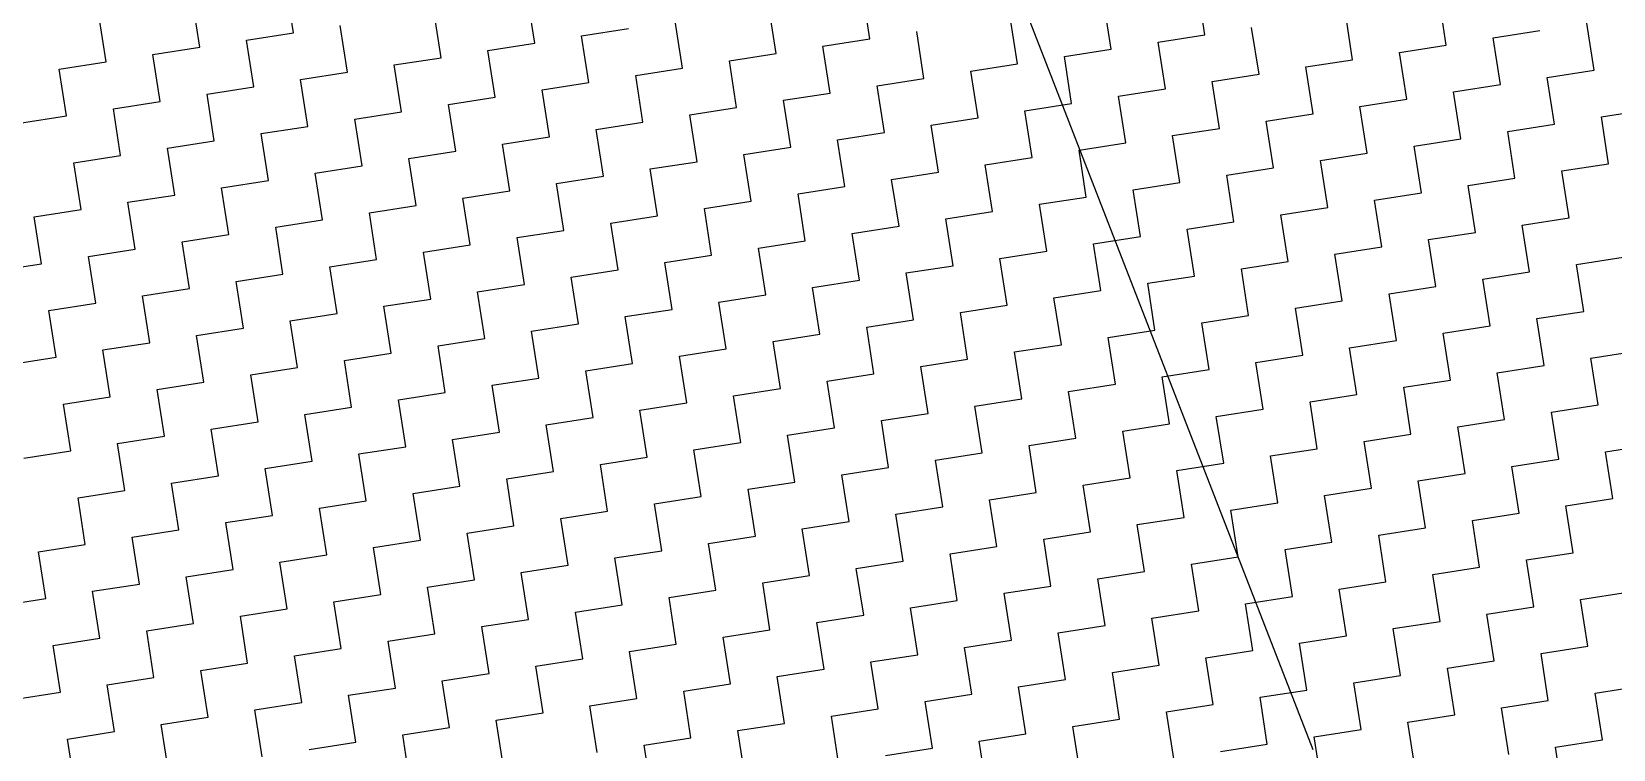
# Model space of a CAD drawing. Header units: metres. Extents: x 288488 to 290462, y 1999122 to 2001536.
# Drawn here: x 289927.2 to 290092.7, y 1999841.7 to 1999916.9 of the extents above; entities that cross this region are included whole.
import ezdxf

# ---------------------------------------------------------------- set-up
doc = ezdxf.new("R2010")
doc.units = ezdxf.units.M
doc.header["$MEASUREMENT"] = 0
doc.layers.add('POLY_HATCH', color=12, linetype='Continuous')
doc.layers.add('POLY_PARCEL', color=6, linetype='Continuous')

msp = doc.modelspace()

# ---------------------------------------------------------------- linework, layer by layer
at = {"layer": 'POLY_HATCH', "linetype": 'Continuous'}
for p, q in [((289954.59, 1999916.76), (289953.82, 1999921.67)), ((289944.79, 1999915.24), (289944.02, 1999920.14)), ((289979.85, 1999915.68), (289979.09, 1999920.58)), ((290014.92, 1999916.12), (290014.16, 1999921.02)), ((290049.99, 1999916.56), (290049.23, 1999921.46)), ((290075.26, 1999915.47), (290074.5, 1999920.37)), ((289934.98, 1999913.71), (289934.22, 1999918.61)), ((289970.05, 1999914.15), (289969.29, 1999919.05)), ((290005.12, 1999914.59), (290004.36, 1999919.49)), ((290030.39, 1999913.5), (290029.63, 1999918.41)), ((290040.19, 1999915.03), (290039.43, 1999919.93)), ((290065.46, 1999913.94), (290064.7, 1999918.84)), ((289949.69, 1999916), (289954.59, 1999916.76)), ((289960.25, 1999912.63), (289959.49, 1999917.53)), ((289984.76, 1999916.44), (289989.66, 1999917.2)), ((289995.32, 1999913.07), (289994.56, 1999917.97)), ((290020.59, 1999911.98), (290019.83, 1999916.88)), ((290055.66, 1999912.42), (290054.89, 1999917.32)), ((290080.16, 1999916.23), (290085.06, 1999916.99)), ((290090.73, 1999912.86), (290089.96, 1999917.76)), ((289939.88, 1999914.48), (289944.79, 1999915.24)), ((289950.45, 1999911.1), (289949.69, 1999916)), ((289974.95, 1999914.92), (289979.85, 1999915.68)), ((289985.52, 1999911.54), (289984.76, 1999916.44)), ((290010.02, 1999915.35), (290014.92, 1999916.12)), ((290010.79, 1999910.45), (290010.02, 1999915.35)), ((290035.29, 1999914.27), (290040.19, 1999915.03)), ((290045.09, 1999915.79), (290049.99, 1999916.56)), ((290045.86, 1999910.89), (290045.09, 1999915.79)), ((290070.36, 1999914.71), (290075.26, 1999915.47)), ((290080.92, 1999911.33), (290080.16, 1999916.23)), ((289930.08, 1999912.95), (289934.98, 1999913.71)), ((289940.65, 1999909.58), (289939.88, 1999914.48)), ((289965.15, 1999913.39), (289970.05, 1999914.15)), ((289965.91, 1999908.49), (289965.15, 1999913.39)), ((289975.72, 1999910.01), (289974.95, 1999914.92)), ((290000.22, 1999913.83), (290005.12, 1999914.59)), ((290000.98, 1999908.93), (290000.22, 1999913.83)), ((290025.49, 1999912.74), (290030.39, 1999913.5)), ((290036.05, 1999909.37), (290035.29, 1999914.27)), ((290060.56, 1999913.18), (290065.46, 1999913.94)), ((290071.12, 1999909.8), (290070.36, 1999914.71)), ((289930.85, 1999908.05), (289930.08, 1999912.95)), ((289955.35, 1999911.86), (289960.25, 1999912.63)), ((289956.11, 1999906.96), (289955.35, 1999911.86)), ((289990.42, 1999912.3), (289995.32, 1999913.07)), ((289991.18, 1999907.4), (289990.42, 1999912.3)), ((290015.69, 1999911.22), (290020.59, 1999911.98)), ((290026.25, 1999907.84), (290025.49, 1999912.74)), ((290050.76, 1999911.65), (290055.66, 1999912.42)), ((290061.32, 1999908.28), (290060.56, 1999913.18)), ((290085.83, 1999912.09), (290090.73, 1999912.86)), ((290086.59, 1999907.19), (290085.83, 1999912.09)), ((289945.55, 1999910.34), (289950.45, 1999911.1)), ((289946.31, 1999905.44), (289945.55, 1999910.34)), ((289980.62, 1999910.78), (289985.52, 1999911.54)), ((289981.38, 1999905.88), (289980.62, 1999910.78)), ((290005.89, 1999909.69), (290010.79, 1999910.45)), ((290016.45, 1999906.31), (290015.69, 1999911.22)), ((290040.95, 1999910.13), (290045.86, 1999910.89)), ((290041.72, 1999905.23), (290040.95, 1999910.13)), ((290051.52, 1999906.75), (290050.76, 1999911.65)), ((290076.02, 1999910.57), (290080.92, 1999911.33)), ((290076.79, 1999905.67), (290076.02, 1999910.57)), ((289935.75, 1999908.81), (289940.65, 1999909.58)), ((289936.51, 1999903.91), (289935.75, 1999908.81)), ((289961.01, 1999907.73), (289965.91, 1999908.49)), ((289970.82, 1999909.25), (289975.72, 1999910.01)), ((289971.58, 1999904.35), (289970.82, 1999909.25)), ((289996.08, 1999908.16), (290000.98, 1999908.93)), ((290006.65, 1999904.79), (290005.89, 1999909.69)), ((290031.15, 1999908.6), (290036.05, 1999909.37)), ((290031.92, 1999903.7), (290031.15, 1999908.6)), ((290066.22, 1999909.04), (290071.12, 1999909.8)), ((290066.98, 1999904.14), (290066.22, 1999909.04)), ((290091.49, 1999907.96), (290096.39, 1999908.72)), ((289925.94, 1999907.29), (289930.85, 1999908.05)), ((289951.21, 1999906.2), (289956.11, 1999906.96)), ((289961.78, 1999902.82), (289961.01, 1999907.73)), ((289986.28, 1999906.64), (289991.18, 1999907.4)), ((289996.85, 1999903.26), (289996.08, 1999908.16)), ((290021.35, 1999907.08), (290026.25, 1999907.84)), ((290022.11, 1999902.18), (290021.35, 1999907.08)), ((290046.62, 1999905.99), (290051.52, 1999906.75)), ((290056.42, 1999907.52), (290061.32, 1999908.28)), ((290057.18, 1999902.62), (290056.42, 1999907.52)), ((290081.69, 1999906.43), (290086.59, 1999907.19)), ((290092.25, 1999903.05), (290091.49, 1999907.96)), ((289941.41, 1999904.67), (289946.31, 1999905.44)), ((289951.98, 1999901.3), (289951.21, 1999906.2)), ((289976.48, 1999905.11), (289981.38, 1999905.88)), ((289977.24, 1999900.21), (289976.48, 1999905.11)), ((289987.04, 1999901.74), (289986.28, 1999906.64)), ((290011.55, 1999905.55), (290016.45, 1999906.31)), ((290012.31, 1999900.65), (290011.55, 1999905.55)), ((290036.82, 1999904.47), (290041.72, 1999905.23)), ((290047.38, 1999901.09), (290046.62, 1999905.99)), ((290071.89, 1999904.9), (290076.79, 1999905.67)), ((290082.45, 1999901.53), (290081.69, 1999906.43)), ((289931.61, 1999903.15), (289936.51, 1999903.91)), ((289942.17, 1999899.77), (289941.41, 1999904.67)), ((289966.68, 1999903.59), (289971.58, 1999904.35)), ((289967.44, 1999898.69), (289966.68, 1999903.59)), ((290001.75, 1999904.03), (290006.65, 1999904.79)), ((290002.51, 1999899.13), (290001.75, 1999904.03)), ((290027.01, 1999902.94), (290031.92, 1999903.7)), ((290037.58, 1999899.56), (290036.82, 1999904.47)), ((290062.08, 1999903.38), (290066.98, 1999904.14)), ((290072.65, 1999900), (290071.89, 1999904.9)), ((289932.37, 1999898.25), (289931.61, 1999903.15)), ((289956.88, 1999902.06), (289961.78, 1999902.82)), ((289957.64, 1999897.16), (289956.88, 1999902.06)), ((289991.95, 1999902.5), (289996.85, 1999903.26)), ((289992.71, 1999897.6), (289991.95, 1999902.5)), ((290017.21, 1999901.41), (290022.11, 1999902.18)), ((290027.78, 1999898.04), (290027.01, 1999902.94)), ((290052.28, 1999901.85), (290057.18, 1999902.62)), ((290053.04, 1999896.95), (290052.28, 1999901.85)), ((290062.85, 1999898.48), (290062.08, 1999903.38)), ((290087.35, 1999902.29), (290092.25, 1999903.05)), ((290088.11, 1999897.39), (290087.35, 1999902.29)), ((289947.07, 1999900.54), (289951.98, 1999901.3)), ((289947.84, 1999895.64), (289947.07, 1999900.54)), ((289972.34, 1999899.45), (289977.24, 1999900.21)), ((289982.14, 1999900.98), (289987.04, 1999901.74)), ((289982.91, 1999896.07), (289982.14, 1999900.98)), ((290007.41, 1999899.89), (290012.31, 1999900.65)), ((290017.98, 1999896.51), (290017.21, 1999901.41)), ((290042.48, 1999900.33), (290047.38, 1999901.09)), ((290043.24, 1999895.43), (290042.48, 1999900.33)), ((290077.55, 1999900.77), (290082.45, 1999901.53)), ((290078.31, 1999895.86), (290077.55, 1999900.77)), ((289937.27, 1999899.01), (289942.17, 1999899.77)), ((289938.04, 1999894.11), (289937.27, 1999899.01)), ((289962.54, 1999897.92), (289967.44, 1999898.69)), ((289973.1, 1999894.55), (289972.34, 1999899.45)), ((289997.61, 1999898.36), (290002.51, 1999899.13)), ((290008.17, 1999894.99), (290007.41, 1999899.89)), ((290032.68, 1999898.8), (290037.58, 1999899.56)), ((290033.44, 1999893.9), (290032.68, 1999898.8)), ((290057.95, 1999897.71), (290062.85, 1999898.48)), ((290067.75, 1999899.24), (290072.65, 1999900)), ((290068.51, 1999894.34), (290067.75, 1999899.24)), ((289927.47, 1999897.49), (289932.37, 1999898.25)), ((289928.23, 1999892.58), (289927.47, 1999897.49)), ((289952.74, 1999896.4), (289957.64, 1999897.16)), ((289963.3, 1999893.02), (289962.54, 1999897.92)), ((289987.81, 1999896.84), (289992.71, 1999897.6)), ((289988.57, 1999891.94), (289987.81, 1999896.84)), ((289998.37, 1999893.46), (289997.61, 1999898.36)), ((290022.88, 1999897.28), (290027.78, 1999898.04)), ((290023.64, 1999892.37), (290022.88, 1999897.28)), ((290048.14, 1999896.19), (290053.04, 1999896.95)), ((290058.71, 1999892.81), (290057.95, 1999897.71)), ((290083.21, 1999896.63), (290088.11, 1999897.39)), ((289942.94, 1999894.87), (289947.84, 1999895.64)), ((289953.5, 1999891.5), (289952.74, 1999896.4)), ((289978.01, 1999895.31), (289982.91, 1999896.07)), ((289978.77, 1999890.41), (289978.01, 1999895.31)), ((290013.07, 1999895.75), (290017.98, 1999896.51)), ((290013.84, 1999890.85), (290013.07, 1999895.75)), ((290038.34, 1999894.66), (290043.24, 1999895.43)), ((290048.91, 1999891.29), (290048.14, 1999896.19)), ((290073.41, 1999895.1), (290078.31, 1999895.86)), ((290083.98, 1999891.73), (290083.21, 1999896.63)), ((289933.13, 1999893.35), (289938.04, 1999894.11)), ((289943.7, 1999889.97), (289942.94, 1999894.87)), ((289968.2, 1999893.79), (289973.1, 1999894.55)), ((289968.97, 1999888.88), (289968.2, 1999893.79)), ((290003.27, 1999894.22), (290008.17, 1999894.99)), ((290004.04, 1999889.32), (290003.27, 1999894.22)), ((290028.54, 1999893.14), (290033.44, 1999893.9)), ((290039.1, 1999889.76), (290038.34, 1999894.66)), ((290063.61, 1999893.58), (290068.51, 1999894.34)), ((290064.37, 1999888.68), (290063.61, 1999893.58)), ((290074.17, 1999890.2), (290073.41, 1999895.1)), ((289923.33, 1999891.82), (289928.23, 1999892.58)), ((289933.9, 1999888.45), (289933.13, 1999893.35)), ((289958.4, 1999892.26), (289963.3, 1999893.02)), ((289959.16, 1999887.36), (289958.4, 1999892.26)), ((289983.67, 1999891.17), (289988.57, 1999891.94)), ((289993.47, 1999892.7), (289998.37, 1999893.46)), ((289994.23, 1999887.8), (289993.47, 1999892.7)), ((290018.74, 1999891.61), (290023.64, 1999892.37)), ((290029.3, 1999888.24), (290028.54, 1999893.14)), ((290053.81, 1999892.05), (290058.71, 1999892.81)), ((290054.57, 1999887.15), (290053.81, 1999892.05)), ((290088.88, 1999892.49), (290093.78, 1999893.25)), ((290089.64, 1999887.59), (290088.88, 1999892.49)), ((289948.6, 1999890.73), (289953.5, 1999891.5)), ((289949.36, 1999885.83), (289948.6, 1999890.73)), ((289973.87, 1999889.65), (289978.77, 1999890.41)), ((289984.43, 1999886.27), (289983.67, 1999891.17)), ((290008.94, 1999890.09), (290013.84, 1999890.85)), ((290019.5, 1999886.71), (290018.74, 1999891.61)), ((290044.01, 1999890.53), (290048.91, 1999891.29)), ((290044.77, 1999885.62), (290044.01, 1999890.53)), ((290069.27, 1999889.44), (290074.17, 1999890.2)), ((290079.07, 1999890.96), (290083.98, 1999891.73)), ((290079.84, 1999886.06), (290079.07, 1999890.96)), ((289938.8, 1999889.21), (289943.7, 1999889.97)), ((289939.56, 1999884.31), (289938.8, 1999889.21)), ((289964.07, 1999888.12), (289968.97, 1999888.88)), ((289974.63, 1999884.75), (289973.87, 1999889.65)), ((289999.13, 1999888.56), (290004.04, 1999889.32)), ((289999.9, 1999883.66), (289999.13, 1999888.56)), ((290009.7, 1999885.19), (290008.94, 1999890.09)), ((290034.2, 1999889), (290039.1, 1999889.76)), ((290034.97, 1999884.1), (290034.2, 1999889)), ((290059.47, 1999887.91), (290064.37, 1999888.68)), ((290070.04, 1999884.54), (290069.27, 1999889.44)), ((289929, 1999887.68), (289933.9, 1999888.45)), ((289929.76, 1999882.78), (289929, 1999887.68)), ((289954.26, 1999886.6), (289959.16, 1999887.36)), ((289964.83, 1999883.22), (289964.07, 1999888.12)), ((289989.33, 1999887.04), (289994.23, 1999887.8)), ((289990.1, 1999882.13), (289989.33, 1999887.04)), ((290024.4, 1999887.47), (290029.3, 1999888.24)), ((290025.16, 1999882.57), (290024.4, 1999887.47)), ((290049.67, 1999886.39), (290054.57, 1999887.15)), ((290060.23, 1999883.01), (290059.47, 1999887.91)), ((290084.74, 1999886.83), (290089.64, 1999887.59)), ((289944.46, 1999885.07), (289949.36, 1999885.83)), ((289955.03, 1999881.7), (289954.26, 1999886.6)), ((289979.53, 1999885.51), (289984.43, 1999886.27)), ((289980.29, 1999880.61), (289979.53, 1999885.51)), ((290014.6, 1999885.95), (290019.5, 1999886.71)), ((290015.36, 1999881.05), (290014.6, 1999885.95)), ((290039.87, 1999884.86), (290044.77, 1999885.62)), ((290050.43, 1999881.49), (290049.67, 1999886.39)), ((290074.94, 1999885.3), (290079.84, 1999886.06)), ((290075.7, 1999880.4), (290074.94, 1999885.3)), ((290085.5, 1999881.93), (290084.74, 1999886.83)), ((289934.66, 1999883.55), (289939.56, 1999884.31)), ((289945.22, 1999880.17), (289944.46, 1999885.07)), ((289969.73, 1999883.98), (289974.63, 1999884.75)), ((289970.49, 1999879.08), (289969.73, 1999883.98)), ((289995, 1999882.9), (289999.9, 1999883.66)), ((290004.8, 1999884.42), (290009.7, 1999885.19)), ((290005.56, 1999879.52), (290004.8, 1999884.42)), ((290030.07, 1999883.34), (290034.97, 1999884.1)), ((290040.63, 1999879.96), (290039.87, 1999884.86)), ((290065.13, 1999883.77), (290070.04, 1999884.54)), ((290065.9, 1999878.87), (290065.13, 1999883.77)), ((289924.86, 1999882.02), (289929.76, 1999882.78)), ((289935.42, 1999878.64), (289934.66, 1999883.55)), ((289959.93, 1999882.46), (289964.83, 1999883.22)), ((289960.69, 1999877.56), (289959.93, 1999882.46)), ((289985.19, 1999881.37), (289990.1, 1999882.13)), ((289995.76, 1999878), (289995, 1999882.9)), ((290020.26, 1999881.81), (290025.16, 1999882.57)), ((290030.83, 1999878.44), (290030.07, 1999883.34)), ((290055.33, 1999882.25), (290060.23, 1999883.01)), ((290056.1, 1999877.35), (290055.33, 1999882.25)), ((290080.6, 1999881.16), (290085.5, 1999881.93)), ((290090.4, 1999882.69), (290095.3, 1999883.45)), ((290091.16, 1999877.79), (290090.4, 1999882.69)), ((289950.13, 1999880.93), (289955.03, 1999881.7)), ((289950.89, 1999876.03), (289950.13, 1999880.93)), ((289975.39, 1999879.85), (289980.29, 1999880.61)), ((289985.96, 1999876.47), (289985.19, 1999881.37)), ((290010.46, 1999880.28), (290015.36, 1999881.05)), ((290011.22, 1999875.38), (290010.46, 1999880.28)), ((290021.03, 1999876.91), (290020.26, 1999881.81)), ((290045.53, 1999880.72), (290050.43, 1999881.49)), ((290046.29, 1999875.82), (290045.53, 1999880.72)), ((290070.8, 1999879.64), (290075.7, 1999880.4)), ((290081.36, 1999876.26), (290080.6, 1999881.16)), ((289930.52, 1999877.88), (289935.42, 1999878.64)), ((289940.32, 1999879.41), (289945.22, 1999880.17)), ((289941.09, 1999874.51), (289940.32, 1999879.41)), ((289965.59, 1999878.32), (289970.49, 1999879.08)), ((289976.16, 1999874.95), (289975.39, 1999879.85)), ((290000.66, 1999878.76), (290005.56, 1999879.52)), ((290001.42, 1999873.86), (290000.66, 1999878.76)), ((290035.73, 1999879.2), (290040.63, 1999879.96)), ((290036.49, 1999874.3), (290035.73, 1999879.2)), ((290061, 1999878.11), (290065.9, 1999878.87)), ((290071.56, 1999874.74), (290070.8, 1999879.64)), ((289931.28, 1999872.98), (289930.52, 1999877.88)), ((289955.79, 1999876.79), (289960.69, 1999877.56)), ((289966.35, 1999873.42), (289965.59, 1999878.32)), ((289990.86, 1999877.23), (289995.76, 1999878)), ((289991.62, 1999872.33), (289990.86, 1999877.23)), ((290025.93, 1999877.67), (290030.83, 1999878.44)), ((290026.69, 1999872.77), (290025.93, 1999877.67)), ((290051.19, 1999876.59), (290056.1, 1999877.35)), ((290061.76, 1999873.21), (290061, 1999878.11)), ((290086.26, 1999877.02), (290091.16, 1999877.79)), ((290087.03, 1999872.12), (290086.26, 1999877.02)), ((289945.99, 1999875.27), (289950.89, 1999876.03)), ((289956.55, 1999871.89), (289955.79, 1999876.79)), ((289981.06, 1999875.71), (289985.96, 1999876.47)), ((289981.82, 1999870.81), (289981.06, 1999875.71)), ((290006.32, 1999874.62), (290011.22, 1999875.38)), ((290016.13, 1999876.15), (290021.03, 1999876.91)), ((290016.89, 1999871.25), (290016.13, 1999876.15)), ((290041.39, 1999875.06), (290046.29, 1999875.82)), ((290051.96, 1999871.68), (290051.19, 1999876.59)), ((290076.46, 1999875.5), (290081.36, 1999876.26)), ((290077.23, 1999870.6), (290076.46, 1999875.5)), ((289936.19, 1999873.74), (289941.09, 1999874.51)), ((289936.95, 1999868.84), (289936.19, 1999873.74)), ((289946.75, 1999870.37), (289945.99, 1999875.27)), ((289971.25, 1999874.18), (289976.16, 1999874.95)), ((289972.02, 1999869.28), (289971.25, 1999874.18)), ((289996.52, 1999873.1), (290001.42, 1999873.86)), ((290007.09, 1999869.72), (290006.32, 1999874.62)), ((290031.59, 1999873.53), (290036.49, 1999874.3)), ((290042.16, 1999870.16), (290041.39, 1999875.06)), ((290066.66, 1999873.97), (290071.56, 1999874.74)), ((290067.42, 1999869.07), (290066.66, 1999873.97)), ((290091.93, 1999872.89), (290096.83, 1999873.65)), ((289926.38, 1999872.22), (289931.28, 1999872.98)), ((289961.45, 1999872.66), (289966.35, 1999873.42)), ((289962.22, 1999867.76), (289961.45, 1999872.66)), ((289986.72, 1999871.57), (289991.62, 1999872.33)), ((289997.28, 1999868.19), (289996.52, 1999873.1)), ((290021.79, 1999872.01), (290026.69, 1999872.77)), ((290022.55, 1999867.11), (290021.79, 1999872.01)), ((290032.35, 1999868.63), (290031.59, 1999873.53)), ((290056.86, 1999872.45), (290061.76, 1999873.21)), ((290057.62, 1999867.55), (290056.86, 1999872.45)), ((290082.13, 1999871.36), (290087.03, 1999872.12)), ((290092.69, 1999867.99), (290091.93, 1999872.89)), ((289941.85, 1999869.61), (289946.75, 1999870.37)), ((289951.65, 1999871.13), (289956.55, 1999871.89)), ((289952.41, 1999866.23), (289951.65, 1999871.13)), ((289976.92, 1999870.04), (289981.82, 1999870.81)), ((289987.48, 1999866.67), (289986.72, 1999871.57)), ((290011.99, 1999870.48), (290016.89, 1999871.25)), ((290012.75, 1999865.58), (290011.99, 1999870.48)), ((290047.06, 1999870.92), (290051.96, 1999871.68)), ((290047.82, 1999866.02), (290047.06, 1999870.92)), ((290072.32, 1999869.83), (290077.23, 1999870.6)), ((290082.89, 1999866.46), (290082.13, 1999871.36)), ((289932.05, 1999868.08), (289936.95, 1999868.84)), ((289942.61, 1999864.7), (289941.85, 1999869.61)), ((289967.12, 1999868.52), (289972.02, 1999869.28)), ((289977.68, 1999865.14), (289976.92, 1999870.04)), ((290002.19, 1999868.96), (290007.09, 1999869.72)), ((290002.95, 1999864.06), (290002.19, 1999868.96)), ((290037.25, 1999869.4), (290042.16, 1999870.16)), ((290038.02, 1999864.5), (290037.25, 1999869.4)), ((290062.52, 1999868.31), (290067.42, 1999869.07)), ((290073.09, 1999864.93), (290072.32, 1999869.83)), ((289932.81, 1999863.18), (289932.05, 1999868.08)), ((289957.31, 1999866.99), (289962.22, 1999867.76)), ((289958.08, 1999862.09), (289957.31, 1999866.99)), ((289967.88, 1999863.62), (289967.12, 1999868.52)), ((289992.38, 1999867.43), (289997.28, 1999868.19)), ((289993.15, 1999862.53), (289992.38, 1999867.43)), ((290017.65, 1999866.34), (290022.55, 1999867.11)), ((290027.45, 1999867.87), (290032.35, 1999868.63)), ((290028.22, 1999862.97), (290027.45, 1999867.87)), ((290052.72, 1999866.78), (290057.62, 1999867.55)), ((290063.29, 1999863.41), (290062.52, 1999868.31)), ((290087.79, 1999867.22), (290092.69, 1999867.99)), ((290088.55, 1999862.32), (290087.79, 1999867.22)), ((289947.51, 1999865.47), (289952.41, 1999866.23)), ((289948.28, 1999860.57), (289947.51, 1999865.47)), ((289982.58, 1999865.91), (289987.48, 1999866.67)), ((289983.34, 1999861.01), (289982.58, 1999865.91)), ((290007.85, 1999864.82), (290012.75, 1999865.58)), ((290018.41, 1999861.44), (290017.65, 1999866.34)), ((290042.92, 1999865.26), (290047.82, 1999866.02)), ((290053.48, 1999861.88), (290052.72, 1999866.78)), ((290077.99, 1999865.7), (290082.89, 1999866.46)), ((290078.75, 1999860.8), (290077.99, 1999865.7)), ((289937.71, 1999863.94), (289942.61, 1999864.7)), ((289938.47, 1999859.04), (289937.71, 1999863.94)), ((289972.78, 1999864.38), (289977.68, 1999865.14)), ((289973.54, 1999859.48), (289972.78, 1999864.38)), ((289998.05, 1999863.29), (290002.95, 1999864.06)), ((290008.61, 1999859.92), (290007.85, 1999864.82)), ((290033.12, 1999863.73), (290038.02, 1999864.5)), ((290033.88, 1999858.83), (290033.12, 1999863.73)), ((290043.68, 1999860.36), (290042.92, 1999865.26)), ((290068.19, 1999864.17), (290073.09, 1999864.93)), ((290068.95, 1999859.27), (290068.19, 1999864.17)), ((289927.91, 1999862.42), (289932.81, 1999863.18)), ((289928.67, 1999857.52), (289927.91, 1999862.42)), ((289953.18, 1999861.33), (289958.08, 1999862.09)), ((289962.98, 1999862.85), (289967.88, 1999863.62)), ((289963.74, 1999857.95), (289962.98, 1999862.85)), ((289988.25, 1999861.77), (289993.15, 1999862.53)), ((289998.81, 1999858.39), (289998.05, 1999863.29)), ((290023.32, 1999862.21), (290028.22, 1999862.97)), ((290024.08, 1999857.31), (290023.32, 1999862.21)), ((290058.38, 1999862.65), (290063.29, 1999863.41)), ((290059.15, 1999857.74), (290058.38, 1999862.65)), ((290083.65, 1999861.56), (290088.55, 1999862.32)), ((289943.37, 1999859.8), (289948.28, 1999860.57)), ((289953.94, 1999856.43), (289953.18, 1999861.33)), ((289978.44, 1999860.24), (289983.34, 1999861.01)), ((289989.01, 1999856.87), (289988.25, 1999861.77)), ((290013.51, 1999860.68), (290018.41, 1999861.44)), ((290014.28, 1999855.78), (290013.51, 1999860.68)), ((290048.58, 1999861.12), (290053.48, 1999861.88)), ((290049.35, 1999856.22), (290048.58, 1999861.12)), ((290073.85, 1999860.03), (290078.75, 1999860.8)), ((290084.41, 1999856.66), (290083.65, 1999861.56)), ((289933.57, 1999858.28), (289938.47, 1999859.04)), ((289944.14, 1999854.9), (289943.37, 1999859.8)), ((289968.64, 1999858.72), (289973.54, 1999859.48)), ((289969.4, 1999853.82), (289968.64, 1999858.72)), ((289979.21, 1999855.34), (289978.44, 1999860.24)), ((290003.71, 1999859.16), (290008.61, 1999859.92)), ((290004.47, 1999854.25), (290003.71, 1999859.16)), ((290028.98, 1999858.07), (290033.88, 1999858.83)), ((290038.78, 1999859.59), (290043.68, 1999860.36)), ((290039.54, 1999854.69), (290038.78, 1999859.59)), ((290064.05, 1999858.51), (290068.95, 1999859.27)), ((290074.61, 1999855.13), (290073.85, 1999860.03)), ((289923.77, 1999856.75), (289928.67, 1999857.52)), ((289934.34, 1999853.38), (289933.57, 1999858.28)), ((289958.84, 1999857.19), (289963.74, 1999857.95)), ((289959.6, 1999852.29), (289958.84, 1999857.19)), ((289993.91, 1999857.63), (289998.81, 1999858.39)), ((289994.67, 1999852.73), (289993.91, 1999857.63)), ((290019.18, 1999856.54), (290024.08, 1999857.31)), ((290029.74, 1999853.17), (290028.98, 1999858.07)), ((290054.25, 1999856.98), (290059.15, 1999857.74)), ((290064.81, 1999853.61), (290064.05, 1999858.51)), ((290089.32, 1999857.42), (290094.22, 1999858.18)), ((290090.08, 1999852.52), (290089.32, 1999857.42)), ((289949.04, 1999855.67), (289953.94, 1999856.43)), ((289949.8, 1999850.76), (289949.04, 1999855.67)), ((289984.11, 1999856.1), (289989.01, 1999856.87)), ((289984.87, 1999851.2), (289984.11, 1999856.1)), ((290009.38, 1999855.02), (290014.28, 1999855.78)), ((290019.94, 1999851.64), (290019.18, 1999856.54)), ((290044.44, 1999855.46), (290049.35, 1999856.22)), ((290045.21, 1999850.56), (290044.44, 1999855.46)), ((290055.01, 1999852.08), (290054.25, 1999856.98)), ((290079.51, 1999855.89), (290084.41, 1999856.66)), ((290080.28, 1999850.99), (290079.51, 1999855.89)), ((289939.24, 1999854.14), (289944.14, 1999854.9)), ((289940, 1999849.24), (289939.24, 1999854.14)), ((289964.5, 1999853.05), (289969.4, 1999853.82)), ((289974.31, 1999854.58), (289979.21, 1999855.34)), ((289975.07, 1999849.68), (289974.31, 1999854.58)), ((289999.57, 1999853.49), (290004.47, 1999854.25)), ((290010.14, 1999850.12), (290009.38, 1999855.02)), ((290034.64, 1999853.93), (290039.54, 1999854.69)), ((290035.41, 1999849.03), (290034.64, 1999853.93)), ((290069.71, 1999854.37), (290074.61, 1999855.13)), ((290070.47, 1999849.47), (290069.71, 1999854.37)), ((289929.43, 1999852.61), (289934.34, 1999853.38)), ((289930.2, 1999847.71), (289929.43, 1999852.61)), ((289954.7, 1999851.53), (289959.6, 1999852.29)), ((289965.27, 1999848.15), (289964.5, 1999853.05)), ((289989.77, 1999851.97), (289994.67, 1999852.73)), ((290000.34, 1999848.59), (289999.57, 1999853.49)), ((290024.84, 1999852.4), (290029.74, 1999853.17)), ((290025.6, 1999847.5), (290024.84, 1999852.4)), ((290059.91, 1999852.84), (290064.81, 1999853.61)), ((290060.67, 1999847.94), (290059.91, 1999852.84)), ((290085.18, 1999851.76), (290090.08, 1999852.52)), ((289944.9, 1999850), (289949.8, 1999850.76)), ((289955.47, 1999846.63), (289954.7, 1999851.53)), ((289979.97, 1999850.44), (289984.87, 1999851.2)), ((289980.73, 1999845.54), (289979.97, 1999850.44)), ((289990.53, 1999847.07), (289989.77, 1999851.97)), ((290015.04, 1999850.88), (290019.94, 1999851.64)), ((290015.8, 1999845.98), (290015.04, 1999850.88)), ((290040.31, 1999849.79), (290045.21, 1999850.56)), ((290050.11, 1999851.32), (290055.01, 1999852.08)), ((290050.87, 1999846.42), (290050.11, 1999851.32)), ((290075.38, 1999850.23), (290080.28, 1999850.99)), ((290085.94, 1999846.86), (290085.18, 1999851.76)), ((289935.1, 1999848.48), (289940, 1999849.24)), ((289945.66, 1999845.1), (289944.9, 1999850)), ((289970.17, 1999848.91), (289975.07, 1999849.68)), ((289970.93, 1999844.01), (289970.17, 1999848.91)), ((290005.24, 1999849.35), (290010.14, 1999850.12)), ((290006, 1999844.45), (290005.24, 1999849.35)), ((290030.5, 1999848.27), (290035.41, 1999849.03)), ((290041.07, 1999844.89), (290040.31, 1999849.79)), ((290065.57, 1999848.71), (290070.47, 1999849.47)), ((290076.14, 1999845.33), (290075.38, 1999850.23)), ((289925.3, 1999846.95), (289930.2, 1999847.71)), ((289935.86, 1999843.58), (289935.1, 1999848.48)), ((289960.37, 1999847.39), (289965.27, 1999848.15)), ((289961.13, 1999842.49), (289960.37, 1999847.39)), ((289995.44, 1999847.83), (290000.34, 1999848.59)), ((289996.2, 1999842.93), (289995.44, 1999847.83)), ((290020.7, 1999846.74), (290025.6, 1999847.5)), ((290031.27, 1999843.37), (290030.5, 1999848.27)), ((290055.77, 1999847.18), (290060.67, 1999847.94)), ((290056.53, 1999842.28), (290055.77, 1999847.18)), ((290066.34, 1999843.8), (290065.57, 1999848.71)), ((290090.84, 1999847.62), (290095.74, 1999848.38)), ((290091.6, 1999842.72), (290090.84, 1999847.62)), ((289950.56, 1999845.86), (289955.47, 1999846.63)), ((289951.33, 1999840.96), (289950.56, 1999845.86)), ((289975.83, 1999844.78), (289980.73, 1999845.54)), ((289985.63, 1999846.3), (289990.53, 1999847.07)), ((289986.4, 1999841.4), (289985.63, 1999846.3)), ((290010.9, 1999845.22), (290015.8, 1999845.98)), ((290021.47, 1999841.84), (290020.7, 1999846.74)), ((290045.97, 1999845.65), (290050.87, 1999846.42)), ((290046.73, 1999840.75), (290045.97, 1999845.65)), ((290081.04, 1999846.09), (290085.94, 1999846.86)), ((290081.8, 1999841.19), (290081.04, 1999846.09)), ((289940.76, 1999844.34), (289945.66, 1999845.1)), ((289941.53, 1999839.44), (289940.76, 1999844.34)), ((289966.03, 1999843.25), (289970.93, 1999844.01)), ((289976.59, 1999839.88), (289975.83, 1999844.78)), ((290001.1, 1999843.69), (290006, 1999844.45)), ((290011.66, 1999840.31), (290010.9, 1999845.22)), ((290036.17, 1999844.13), (290041.07, 1999844.89)), ((290036.93, 1999839.23), (290036.17, 1999844.13)), ((290071.24, 1999844.57), (290076.14, 1999845.33)), ((290072, 1999839.67), (290071.24, 1999844.57)), ((289930.96, 1999842.81), (289935.86, 1999843.58)), ((289931.72, 1999837.91), (289930.96, 1999842.81)), ((289956.23, 1999841.73), (289961.13, 1999842.49)), ((289966.79, 1999838.35), (289966.03, 1999843.25)), ((289991.3, 1999842.16), (289996.2, 1999842.93)), ((289992.06, 1999837.26), (289991.3, 1999842.16)), ((290001.86, 1999838.79), (290001.1, 1999843.69)), ((290026.37, 1999842.6), (290031.27, 1999843.37)), ((290027.13, 1999837.7), (290026.37, 1999842.6)), ((290051.63, 1999841.52), (290056.53, 1999842.28)), ((290061.44, 1999843.04), (290066.34, 1999843.8)), ((290062.2, 1999838.14), (290061.44, 1999843.04)), ((290086.7, 1999841.95), (290091.6, 1999842.72)), ((290016.56, 1999841.08), (290021.47, 1999841.84)), ((290087.47, 1999837.05), (290086.7, 1999841.95))]:
    msp.add_line(p, q, dxfattribs=at)
at = {"layer": 'POLY_PARCEL'}
msp.add_line((290016.87, 1999956.07), (290061.28, 1999841.71), dxfattribs=at)

doc.saveas('drawing.dxf')
